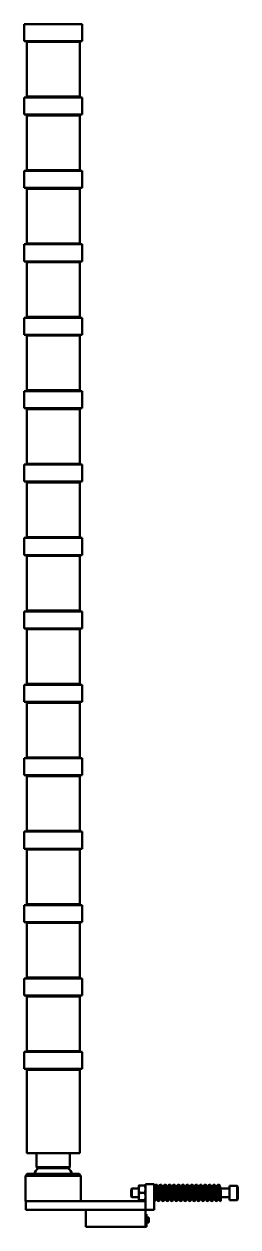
# Model space of a CAD drawing. Header units: millimetres. Extents: x 7841 to 11091, y 7078 to 9888.
# Drawn here: x 7849 to 8099, y 7078 to 8487 of the extents above; entities that cross this region are included whole.
import ezdxf

# ---------------------------------------------------------------- set-up
doc = ezdxf.new("R2010")
doc.units = ezdxf.units.MM
doc.layers.add('外形線', color=7, linetype='Continuous', lineweight=50)

msp = doc.modelspace()

# ---------------------------------------------------------------- linework, layer by layer
at = {"layer": '外形線'}
for p, q in [((7917.2, 8487), (7849.2, 8487)), ((7849.2, 8467), (7849.2, 8487)), ((7917.2, 8467), (7917.2, 8487)), ((7917.2, 8467), (7849.2, 8467)), ((7852.2, 8402), (7852.2, 8466)), ((7914.2, 8402), (7914.2, 8466)), ((7917.2, 8401), (7849.2, 8401)), ((7849.2, 8381), (7849.2, 8401)), ((7917.2, 8381), (7917.2, 8401)), ((7917.2, 8381), (7849.2, 8381)), ((7852.2, 8316), (7852.2, 8380)), ((7914.2, 8316), (7914.2, 8380)), ((7917.2, 8315), (7849.2, 8315)), ((7849.2, 8295), (7849.2, 8315)), ((7917.2, 8295), (7917.2, 8315)), ((7917.2, 8295), (7849.2, 8295)), ((7852.2, 8230), (7852.2, 8294)), ((7914.2, 8230), (7914.2, 8294)), ((7917.2, 8229), (7849.2, 8229)), ((7849.2, 8209), (7849.2, 8229)), ((7917.2, 8209), (7917.2, 8229)), ((7917.2, 8209), (7849.2, 8209)), ((7852.2, 8144), (7852.2, 8208)), ((7914.2, 8144), (7914.2, 8208)), ((7917.2, 8143), (7849.2, 8143)), ((7849.2, 8123), (7849.2, 8143)), ((7917.2, 8123), (7917.2, 8143)), ((7917.2, 8123), (7849.2, 8123)), ((7852.2, 8058), (7852.2, 8122)), ((7914.2, 8058), (7914.2, 8122)), ((7917.2, 8057), (7849.2, 8057)), ((7849.2, 8037), (7849.2, 8057)), ((7917.2, 8037), (7917.2, 8057)), ((7917.2, 8037), (7849.2, 8037)), ((7852.2, 7972), (7852.2, 8036)), ((7914.2, 7972), (7914.2, 8036)), ((7917.2, 7971), (7849.2, 7971)), ((7849.2, 7951), (7849.2, 7971)), ((7917.2, 7951), (7917.2, 7971)), ((7917.2, 7951), (7849.2, 7951)), ((7852.2, 7886), (7852.2, 7950)), ((7914.2, 7886), (7914.2, 7950)), ((7917.2, 7885), (7849.2, 7885)), ((7849.2, 7865), (7849.2, 7885)), ((7917.2, 7865), (7917.2, 7885)), ((7917.2, 7865), (7849.2, 7865)), ((7852.2, 7800), (7852.2, 7864)), ((7914.2, 7800), (7914.2, 7864)), ((7917.2, 7799), (7849.2, 7799)), ((7849.2, 7779), (7849.2, 7799)), ((7917.2, 7779), (7917.2, 7799)), ((7917.2, 7779), (7849.2, 7779)), ((7852.2, 7714), (7852.2, 7778)), ((7914.2, 7714), (7914.2, 7778)), ((7917.2, 7713), (7849.2, 7713)), ((7849.2, 7693), (7849.2, 7713)), ((7917.2, 7693), (7917.2, 7713)), ((7917.2, 7693), (7849.2, 7693)), ((7852.2, 7628), (7852.2, 7692)), ((7914.2, 7628), (7914.2, 7692)), ((7917.2, 7627), (7849.2, 7627)), ((7849.2, 7607), (7849.2, 7627)), ((7917.2, 7607), (7917.2, 7627)), ((7917.2, 7607), (7849.2, 7607)), ((7852.2, 7542), (7852.2, 7606)), ((7914.2, 7542), (7914.2, 7606)), ((7917.2, 7541), (7849.2, 7541)), ((7849.2, 7521), (7849.2, 7541)), ((7917.2, 7521), (7917.2, 7541)), ((7917.2, 7521), (7849.2, 7521)), ((7852.2, 7456), (7852.2, 7520)), ((7914.2, 7456), (7914.2, 7520)), ((7917.2, 7455), (7849.2, 7455)), ((7849.2, 7435), (7849.2, 7455)), ((7917.2, 7435), (7917.2, 7455)), ((7917.2, 7435), (7849.2, 7435)), ((7852.2, 7370), (7852.2, 7434)), ((7914.2, 7370), (7914.2, 7434)), ((7917.2, 7369), (7849.2, 7369)), ((7849.2, 7349), (7849.2, 7369)), ((7917.2, 7349), (7917.2, 7369)), ((7917.2, 7349), (7849.2, 7349)), ((7852.2, 7284), (7852.2, 7348)), ((7914.2, 7284), (7914.2, 7348)), ((7917.2, 7283), (7849.2, 7283)), ((7849.2, 7263), (7849.2, 7283)), ((7917.2, 7263), (7917.2, 7283)), ((7917.2, 7263), (7849.2, 7263)), ((7852.2, 7164.5), (7852.2, 7262)), ((7914.2, 7164.5), (7914.2, 7262)), ((7914.2, 7164.5), (7852.2, 7164.5)), ((7863.7, 7164.5), (7863.7, 7148)), ((7902.7, 7164.5), (7902.7, 7148)), ((7863.7, 7148), (7902.7, 7148)), ((7864.7, 7147), (7863.7, 7148)), ((7901.7, 7147), (7864.7, 7147)), ((7901.7, 7147), (7902.7, 7148)), ((7852.7, 7140), (7850.7, 7138)), ((7915.7, 7138), (7850.7, 7138)), ((7850.7, 7108), (7850.7, 7138)), ((7852.7, 7140), (7913.7, 7140)), ((7913.7, 7140), (7915.7, 7138)), ((7915.7, 7108), (7915.7, 7138)), ((7974.2, 7121.8), (7975.2, 7122.8)), ((7974.2, 7113.8), (7974.2, 7121.8)), ((7975.2, 7122.8), (7975.2, 7112.8)), ((7983.2, 7122.8), (7975.2, 7122.8)), ((7983.2, 7126.3), (7983.4, 7126.6)), ((7983.2, 7126.3), (7983.2, 7109.3)), ((7990.2, 7126.6), (7984.1, 7126.6)), ((7990.3, 7118), (7984.1, 7118)), ((7991.2, 7126.3), (7991, 7126.6)), ((7991.2, 7128), (7991.2, 7108)), ((8001.2, 7128), (7991.2, 7128)), ((8001.2, 7098), (8001.2, 7128)), ((8003, 7122.8), (8001.2, 7122.8)), ((8008.2, 7122.8), (8006, 7122.8)), ((8013.4, 7122.8), (8011.2, 7122.8)), ((8018.6, 7122.8), (8016.4, 7122.8)), ((8023.8, 7122.8), (8021.6, 7122.8)), ((8029, 7122.8), (8026.8, 7122.8)), ((8034.2, 7122.8), (8032, 7122.8)), ((8039.4, 7122.8), (8037.2, 7122.8)), ((8044.6, 7122.8), (8042.4, 7122.8)), ((8049.8, 7122.8), (8047.6, 7122.8)), ((8055, 7122.8), (8052.8, 7122.8)), ((8060.2, 7122.8), (8058, 7122.8)), ((8065.4, 7122.8), (8063.2, 7122.8)), ((8070.6, 7122.8), (8068.4, 7122.8)), ((8075.8, 7122.8), (8073.6, 7122.8)), ((8089.2, 7122.8), (8078.8, 7122.8)), ((8089.2, 7126.1), (8089.2, 7109.5)), ((8089.2, 7126.1), (8098.2, 7126.1)), ((8098.2, 7109.5), (8098.2, 7126.1)), ((8099.2, 7125.1), (8098.2, 7126.1)), ((8099.2, 7125.1), (8099.2, 7110.5)), ((7851.2, 7108), (7850.7, 7108)), ((7851.2, 7098), (7851.2, 7108)), ((7875.2, 7108), (7851.2, 7108)), ((7883.1, 7108), (7875.2, 7108)), ((7891.2, 7108), (7883.1, 7108)), ((7991.2, 7108), (7891.2, 7108)), ((7974.2, 7113.8), (7975.2, 7112.8)), ((7983.2, 7112.8), (7975.2, 7112.8)), ((7990.4, 7109.3), (7984, 7109.3)), ((7991.2, 7098), (7991.2, 7108)), ((8004.1, 7112.8), (8001.2, 7112.8)), ((8009.3, 7112.8), (8007.1, 7112.8)), ((8014.5, 7112.8), (8012.3, 7112.8)), ((8019.7, 7112.8), (8017.5, 7112.8)), ((8024.9, 7112.8), (8022.7, 7112.8)), ((8030.1, 7112.8), (8027.9, 7112.8)), ((8035.3, 7112.8), (8033.1, 7112.8)), ((8040.5, 7112.8), (8038.3, 7112.8)), ((8045.7, 7112.8), (8043.5, 7112.8)), ((8050.9, 7112.8), (8048.7, 7112.8)), ((8056.1, 7112.8), (8053.9, 7112.8)), ((8061.3, 7112.8), (8059.1, 7112.8)), ((8066.5, 7112.8), (8064.3, 7112.8)), ((8071.7, 7112.8), (8069.5, 7112.8)), ((8076.9, 7112.8), (8074.7, 7112.8)), ((8089.2, 7112.8), (8079.2, 7112.8)), ((8089.2, 7109.5), (8098.2, 7109.5)), ((8099.2, 7110.5), (8098.2, 7109.5)), ((7851.2, 7098), (7991.2, 7098)), ((7921.2, 7098), (7921.2, 7078)), ((7991.2, 7078), (7991.2, 7098)), ((8001.2, 7098), (7991.2, 7098)), ((7991.2, 7093), (7992.2, 7093)), ((7992.2, 7078), (7992.2, 7093)), ((7992.2, 7089), (7995.2, 7089)), ((7995.2, 7089), (7995.2, 7083)), ((7991.2, 7078), (7921.2, 7078)), ((7991.2, 7078), (7992.2, 7078)), ((7992.2, 7083), (7995.2, 7083))]:
    msp.add_line(p, q, dxfattribs=at)
for p, q in [((7914.2, 8466), (7852.2, 8466)), ((7852.2, 8402), (7914.2, 8402)), ((7914.2, 8380), (7852.2, 8380)), ((7852.2, 8316), (7914.2, 8316)), ((7914.2, 8294), (7852.2, 8294)), ((7852.2, 8230), (7914.2, 8230)), ((7914.2, 8208), (7852.2, 8208)), ((7852.2, 8144), (7914.2, 8144)), ((7914.2, 8122), (7852.2, 8122)), ((7852.2, 8058), (7914.2, 8058)), ((7914.2, 8036), (7852.2, 8036)), ((7852.2, 7972), (7914.2, 7972)), ((7914.2, 7950), (7852.2, 7950)), ((7852.2, 7886), (7914.2, 7886)), ((7914.2, 7864), (7852.2, 7864)), ((7852.2, 7800), (7914.2, 7800)), ((7914.2, 7778), (7852.2, 7778)), ((7852.2, 7714), (7914.2, 7714)), ((7914.2, 7692), (7852.2, 7692)), ((7852.2, 7628), (7914.2, 7628)), ((7914.2, 7606), (7852.2, 7606)), ((7852.2, 7542), (7914.2, 7542)), ((7914.2, 7520), (7852.2, 7520)), ((7852.2, 7456), (7914.2, 7456)), ((7914.2, 7434), (7852.2, 7434)), ((7852.2, 7370), (7914.2, 7370)), ((7914.2, 7348), (7852.2, 7348)), ((7852.2, 7284), (7914.2, 7284)), ((7914.2, 7262), (7852.2, 7262))]:
    msp.add_line(p, q, dxfattribs=at).dxf.unprotected_set("ltscale", 0)
for points in [[(7984.1, 7118), (7983.9, 7117.5), (7983.8, 7117.1), (7983.7, 7116.8), (7983.6, 7116.4), (7983.5, 7116), (7983.4, 7115.7), (7983.4, 7115.3), (7983.3, 7115), (7983.3, 7114.6), (7983.3, 7114.3), (7983.2, 7113.9), (7983.2, 7113.6), (7983.2, 7113.3), (7983.3, 7112.9), (7983.3, 7112.6), (7983.3, 7112.3), (7983.3, 7111.9), (7983.4, 7111.6), (7983.5, 7111.2), (7983.5, 7110.9), (7983.6, 7110.5), (7983.7, 7110.1), (7983.8, 7109.7), (7984, 7109.3)], [(7984.1, 7126.6), (7984, 7126.2), (7983.9, 7125.8), (7983.8, 7125.4), (7983.7, 7125), (7983.6, 7124.7), (7983.5, 7124.3), (7983.5, 7124), (7983.4, 7123.6), (7983.4, 7123.3), (7983.4, 7122.9), (7983.3, 7122.6), (7983.3, 7122.3), (7983.3, 7121.9), (7983.3, 7121.6), (7983.4, 7121.3), (7983.4, 7120.9), (7983.4, 7120.6), (7983.5, 7120.2), (7983.6, 7119.9), (7983.6, 7119.5), (7983.7, 7119.1), (7983.8, 7118.8), (7983.9, 7118.4), (7984.1, 7118)], [(7983.4, 7126.6), (7983.4, 7126.6), (7983.4, 7126.6), (7983.4, 7126.6), (7983.4, 7126.6), (7983.4, 7126.6), (7983.4, 7126.6), (7983.4, 7126.6), (7983.5, 7126.6), (7983.5, 7126.6), (7983.5, 7126.6), (7983.5, 7126.6), (7983.6, 7126.6), (7983.6, 7126.6), (7983.6, 7126.6), (7983.7, 7126.6), (7983.7, 7126.6), (7983.7, 7126.6), (7983.8, 7126.6), (7983.8, 7126.6), (7983.9, 7126.6), (7983.9, 7126.6), (7984, 7126.6), (7984.1, 7126.6), (7984.1, 7126.6)], [(7990.3, 7118), (7990.4, 7118.4), (7990.6, 7118.8), (7990.7, 7119.1), (7990.7, 7119.5), (7990.8, 7119.9), (7990.9, 7120.2), (7990.9, 7120.6), (7991, 7120.9), (7991, 7121.3), (7991, 7121.6), (7991, 7121.9), (7991, 7122.3), (7991, 7122.6), (7991, 7122.9), (7991, 7123.3), (7991, 7123.6), (7990.9, 7124), (7990.9, 7124.3), (7990.8, 7124.7), (7990.7, 7125), (7990.6, 7125.4), (7990.5, 7125.8), (7990.4, 7126.2), (7990.2, 7126.6)], [(7990.2, 7126.6), (7990.3, 7126.6), (7990.4, 7126.6), (7990.4, 7126.6), (7990.5, 7126.6), (7990.5, 7126.6), (7990.6, 7126.6), (7990.6, 7126.6), (7990.7, 7126.6), (7990.7, 7126.6), (7990.8, 7126.6), (7990.8, 7126.6), (7990.8, 7126.6), (7990.9, 7126.6), (7990.9, 7126.6), (7990.9, 7126.6), (7990.9, 7126.6), (7990.9, 7126.6), (7991, 7126.6), (7991, 7126.6), (7991, 7126.6), (7991, 7126.6), (7991, 7126.6), (7991, 7126.6), (7991, 7126.6)], [(7990.4, 7109.3), (7990.5, 7109.7), (7990.6, 7110.1), (7990.7, 7110.5), (7990.8, 7110.9), (7990.9, 7111.2), (7991, 7111.6), (7991, 7111.9), (7991.1, 7112.3), (7991.1, 7112.6), (7991.1, 7112.9), (7991.1, 7113.3), (7991.1, 7113.6), (7991.1, 7113.9), (7991.1, 7114.3), (7991.1, 7114.6), (7991, 7115), (7991, 7115.3), (7990.9, 7115.7), (7990.9, 7116), (7990.8, 7116.4), (7990.7, 7116.8), (7990.6, 7117.1), (7990.5, 7117.5), (7990.3, 7118)], [(8001.5, 7122.8), (8001.7, 7123.8), (8001.8, 7124.7), (8002, 7125.4), (8002.1, 7126.1), (8002.5, 7126.7), (8003.4, 7127.3), (8004.6, 7127.1), (8005.2, 7126.4), (8005.5, 7125.8), (8005.6, 7125.1), (8005.8, 7124.3), (8005.9, 7123.4), (8006.1, 7122.3), (8006.2, 7121.1), (8006.3, 7119.8), (8006.5, 7118.5), (8006.6, 7117.1), (8006.8, 7115.8), (8006.9, 7114.5), (8007.1, 7113.3), (8007.2, 7112.3), (8007.3, 7111.5), (8007.5, 7110.9), (8007.5, 7110.6)], [(8008.6, 7112.8), (8008.5, 7111.8), (8008.3, 7110.9), (8008.2, 7110.2), (8008, 7109.5), (8007.6, 7108.9), (8006.7, 7108.3), (8005.5, 7108.5), (8004.9, 7109.2), (8004.7, 7109.8), (8004.5, 7110.5), (8004.3, 7111.3), (8004.2, 7112.2), (8004, 7113.3), (8003.9, 7114.5), (8003.8, 7115.8), (8003.6, 7117.1), (8003.5, 7118.5), (8003.3, 7119.8), (8003.2, 7121.1), (8003.1, 7122.3), (8002.9, 7123.3), (8002.8, 7124.1), (8002.7, 7124.7), (8002.6, 7125)], [(8006.7, 7122.8), (8006.9, 7123.8), (8007, 7124.7), (8007.2, 7125.4), (8007.3, 7126.1), (8007.7, 7126.7), (8008.6, 7127.3), (8009.8, 7127.1), (8010.4, 7126.4), (8010.7, 7125.8), (8010.8, 7125.1), (8011, 7124.3), (8011.1, 7123.4), (8011.3, 7122.3), (8011.4, 7121.1), (8011.5, 7119.8), (8011.7, 7118.4), (8011.8, 7117.1), (8012, 7115.8), (8012.1, 7114.5), (8012.3, 7113.3), (8012.4, 7112.3), (8012.5, 7111.5), (8012.7, 7110.9), (8012.7, 7110.6)], [(8013.8, 7112.8), (8013.7, 7111.8), (8013.5, 7110.9), (8013.4, 7110.2), (8013.2, 7109.5), (8012.8, 7108.9), (8011.9, 7108.3), (8010.7, 7108.5), (8010.1, 7109.2), (8009.9, 7109.8), (8009.7, 7110.5), (8009.5, 7111.3), (8009.4, 7112.2), (8009.2, 7113.3), (8009.1, 7114.5), (8009, 7115.8), (8008.8, 7117.1), (8008.7, 7118.5), (8008.5, 7119.8), (8008.4, 7121.1), (8008.3, 7122.3), (8008.1, 7123.3), (8008, 7124.1), (8007.9, 7124.7), (8007.8, 7125)], [(8011.9, 7122.8), (8012.1, 7123.8), (8012.2, 7124.7), (8012.4, 7125.4), (8012.5, 7126.1), (8012.9, 7126.7), (8013.8, 7127.3), (8015, 7127.1), (8015.6, 7126.4), (8015.9, 7125.8), (8016, 7125.1), (8016.2, 7124.3), (8016.3, 7123.4), (8016.5, 7122.3), (8016.6, 7121.1), (8016.7, 7119.8), (8016.9, 7118.5), (8017, 7117.1), (8017.2, 7115.8), (8017.3, 7114.5), (8017.5, 7113.3), (8017.6, 7112.3), (8017.7, 7111.5), (8017.9, 7110.9), (8017.9, 7110.6)], [(8019, 7112.8), (8018.9, 7111.8), (8018.7, 7110.9), (8018.6, 7110.2), (8018.4, 7109.5), (8018, 7108.9), (8017.1, 7108.3), (8015.9, 7108.5), (8015.3, 7109.2), (8015.1, 7109.8), (8014.9, 7110.5), (8014.7, 7111.3), (8014.6, 7112.2), (8014.4, 7113.3), (8014.3, 7114.5), (8014.2, 7115.8), (8014, 7117.1), (8013.9, 7118.5), (8013.7, 7119.8), (8013.6, 7121.1), (8013.5, 7122.3), (8013.3, 7123.3), (8013.2, 7124.1), (8013.1, 7124.7), (8013, 7125)], [(8017.1, 7122.8), (8017.3, 7123.8), (8017.4, 7124.7), (8017.6, 7125.4), (8017.7, 7126.1), (8018.1, 7126.7), (8019, 7127.3), (8020.2, 7127.1), (8020.8, 7126.4), (8021.1, 7125.8), (8021.2, 7125.1), (8021.4, 7124.3), (8021.5, 7123.4), (8021.7, 7122.3), (8021.8, 7121.1), (8021.9, 7119.8), (8022.1, 7118.4), (8022.2, 7117.1), (8022.4, 7115.8), (8022.5, 7114.5), (8022.7, 7113.3), (8022.8, 7112.3), (8022.9, 7111.5), (8023.1, 7110.9), (8023.1, 7110.6)], [(8024.2, 7112.8), (8024.1, 7111.8), (8023.9, 7110.9), (8023.8, 7110.2), (8023.6, 7109.5), (8023.2, 7108.9), (8022.3, 7108.3), (8021.1, 7108.5), (8020.5, 7109.2), (8020.3, 7109.8), (8020.1, 7110.5), (8019.9, 7111.3), (8019.8, 7112.2), (8019.6, 7113.3), (8019.5, 7114.5), (8019.4, 7115.8), (8019.2, 7117.1), (8019.1, 7118.5), (8018.9, 7119.8), (8018.8, 7121.1), (8018.7, 7122.3), (8018.5, 7123.3), (8018.4, 7124.1), (8018.3, 7124.7), (8018.2, 7125)], [(8022.3, 7122.8), (8022.5, 7123.8), (8022.6, 7124.7), (8022.8, 7125.4), (8022.9, 7126.1), (8023.3, 7126.7), (8024.2, 7127.3), (8025.4, 7127.1), (8026, 7126.4), (8026.3, 7125.8), (8026.4, 7125.1), (8026.6, 7124.3), (8026.7, 7123.4), (8026.9, 7122.3), (8027, 7121.1), (8027.1, 7119.8), (8027.3, 7118.5), (8027.4, 7117.1), (8027.6, 7115.8), (8027.7, 7114.5), (8027.9, 7113.3), (8028, 7112.3), (8028.1, 7111.5), (8028.3, 7110.9), (8028.3, 7110.6)], [(8029.4, 7112.8), (8029.3, 7111.8), (8029.1, 7110.9), (8029, 7110.2), (8028.8, 7109.5), (8028.4, 7108.9), (8027.5, 7108.3), (8026.3, 7108.5), (8025.7, 7109.2), (8025.5, 7109.8), (8025.3, 7110.5), (8025.1, 7111.3), (8025, 7112.2), (8024.8, 7113.3), (8024.7, 7114.5), (8024.6, 7115.8), (8024.4, 7117.1), (8024.3, 7118.5), (8024.1, 7119.8), (8024, 7121.1), (8023.9, 7122.3), (8023.7, 7123.3), (8023.6, 7124.1), (8023.5, 7124.7), (8023.4, 7125)], [(8027.5, 7122.8), (8027.7, 7123.8), (8027.8, 7124.7), (8028, 7125.4), (8028.1, 7126.1), (8028.5, 7126.7), (8029.4, 7127.3), (8030.6, 7127.1), (8031.2, 7126.4), (8031.5, 7125.8), (8031.6, 7125.1), (8031.8, 7124.3), (8031.9, 7123.4), (8032.1, 7122.3), (8032.2, 7121.1), (8032.3, 7119.8), (8032.5, 7118.4), (8032.6, 7117.1), (8032.8, 7115.8), (8032.9, 7114.5), (8033.1, 7113.3), (8033.2, 7112.3), (8033.3, 7111.5), (8033.5, 7110.9), (8033.5, 7110.6)], [(8034.6, 7112.8), (8034.5, 7111.8), (8034.3, 7110.9), (8034.2, 7110.2), (8034, 7109.5), (8033.6, 7108.9), (8032.7, 7108.3), (8031.5, 7108.5), (8030.9, 7109.2), (8030.7, 7109.8), (8030.5, 7110.5), (8030.3, 7111.3), (8030.2, 7112.2), (8030, 7113.3), (8029.9, 7114.5), (8029.8, 7115.8), (8029.6, 7117.1), (8029.5, 7118.5), (8029.3, 7119.8), (8029.2, 7121.1), (8029.1, 7122.3), (8028.9, 7123.3), (8028.8, 7124.1), (8028.7, 7124.7), (8028.6, 7125)], [(8032.7, 7122.8), (8032.9, 7123.8), (8033, 7124.7), (8033.2, 7125.4), (8033.3, 7126.1), (8033.7, 7126.7), (8034.6, 7127.3), (8035.8, 7127.1), (8036.4, 7126.4), (8036.7, 7125.8), (8036.8, 7125.1), (8037, 7124.3), (8037.1, 7123.4), (8037.3, 7122.3), (8037.4, 7121.1), (8037.5, 7119.8), (8037.7, 7118.5), (8037.8, 7117.1), (8038, 7115.8), (8038.1, 7114.5), (8038.3, 7113.3), (8038.4, 7112.3), (8038.5, 7111.5), (8038.7, 7110.9), (8038.7, 7110.6)], [(8039.8, 7112.8), (8039.7, 7111.8), (8039.5, 7110.9), (8039.4, 7110.2), (8039.2, 7109.5), (8038.8, 7108.9), (8037.9, 7108.3), (8036.7, 7108.5), (8036.1, 7109.2), (8035.9, 7109.8), (8035.7, 7110.5), (8035.5, 7111.3), (8035.4, 7112.2), (8035.2, 7113.3), (8035.1, 7114.5), (8035, 7115.8), (8034.8, 7117.1), (8034.7, 7118.5), (8034.5, 7119.8), (8034.4, 7121.1), (8034.3, 7122.3), (8034.1, 7123.3), (8034, 7124.1), (8033.9, 7124.7), (8033.8, 7125)], [(8037.9, 7122.8), (8038.1, 7123.8), (8038.2, 7124.7), (8038.4, 7125.4), (8038.5, 7126.1), (8038.9, 7126.7), (8039.8, 7127.3), (8041, 7127.1), (8041.6, 7126.4), (8041.9, 7125.8), (8042, 7125.1), (8042.2, 7124.3), (8042.3, 7123.4), (8042.5, 7122.3), (8042.6, 7121.1), (8042.7, 7119.8), (8042.9, 7118.4), (8043, 7117.1), (8043.2, 7115.8), (8043.3, 7114.5), (8043.5, 7113.3), (8043.6, 7112.3), (8043.7, 7111.5), (8043.9, 7110.9), (8043.9, 7110.6)], [(8045, 7112.8), (8044.9, 7111.8), (8044.7, 7110.9), (8044.6, 7110.2), (8044.4, 7109.5), (8044, 7108.9), (8043.1, 7108.3), (8041.9, 7108.5), (8041.3, 7109.2), (8041.1, 7109.8), (8040.9, 7110.5), (8040.7, 7111.3), (8040.6, 7112.2), (8040.4, 7113.3), (8040.3, 7114.5), (8040.2, 7115.8), (8040, 7117.1), (8039.9, 7118.5), (8039.7, 7119.8), (8039.6, 7121.1), (8039.5, 7122.3), (8039.3, 7123.3), (8039.2, 7124.1), (8039.1, 7124.7), (8039, 7125)], [(8043.1, 7122.8), (8043.3, 7123.8), (8043.4, 7124.7), (8043.6, 7125.4), (8043.7, 7126.1), (8044.1, 7126.7), (8045, 7127.3), (8046.2, 7127.1), (8046.8, 7126.4), (8047.1, 7125.8), (8047.2, 7125.1), (8047.4, 7124.3), (8047.5, 7123.4), (8047.7, 7122.3), (8047.8, 7121.1), (8047.9, 7119.8), (8048.1, 7118.5), (8048.2, 7117.1), (8048.4, 7115.8), (8048.5, 7114.5), (8048.7, 7113.3), (8048.8, 7112.3), (8048.9, 7111.5), (8049.1, 7110.9), (8049.1, 7110.6)], [(8050.2, 7112.8), (8050.1, 7111.8), (8049.9, 7110.9), (8049.8, 7110.2), (8049.6, 7109.5), (8049.2, 7108.9), (8048.3, 7108.3), (8047.1, 7108.5), (8046.5, 7109.2), (8046.3, 7109.8), (8046.1, 7110.5), (8045.9, 7111.3), (8045.8, 7112.2), (8045.6, 7113.3), (8045.5, 7114.5), (8045.4, 7115.8), (8045.2, 7117.1), (8045.1, 7118.5), (8044.9, 7119.8), (8044.8, 7121.1), (8044.7, 7122.3), (8044.5, 7123.3), (8044.4, 7124.1), (8044.3, 7124.7), (8044.2, 7125)], [(8048.3, 7122.8), (8048.5, 7123.8), (8048.6, 7124.7), (8048.8, 7125.4), (8048.9, 7126.1), (8049.3, 7126.7), (8050.2, 7127.3), (8051.4, 7127.1), (8052, 7126.4), (8052.3, 7125.8), (8052.4, 7125.1), (8052.6, 7124.3), (8052.7, 7123.4), (8052.9, 7122.3), (8053, 7121.1), (8053.1, 7119.8), (8053.3, 7118.4), (8053.4, 7117.1), (8053.6, 7115.8), (8053.7, 7114.5), (8053.9, 7113.3), (8054, 7112.3), (8054.1, 7111.5), (8054.3, 7110.9), (8054.3, 7110.6)], [(8055.4, 7112.8), (8055.3, 7111.8), (8055.1, 7110.9), (8055, 7110.2), (8054.8, 7109.5), (8054.4, 7108.9), (8053.5, 7108.3), (8052.3, 7108.5), (8051.7, 7109.2), (8051.5, 7109.8), (8051.3, 7110.5), (8051.1, 7111.3), (8051, 7112.2), (8050.8, 7113.3), (8050.7, 7114.5), (8050.6, 7115.8), (8050.4, 7117.1), (8050.3, 7118.5), (8050.1, 7119.8), (8050, 7121.1), (8049.9, 7122.3), (8049.7, 7123.3), (8049.6, 7124.1), (8049.5, 7124.7), (8049.4, 7125)], [(8053.5, 7122.8), (8053.7, 7123.8), (8053.8, 7124.7), (8054, 7125.4), (8054.1, 7126.1), (8054.5, 7126.7), (8055.4, 7127.3), (8056.6, 7127.1), (8057.2, 7126.4), (8057.5, 7125.8), (8057.6, 7125.1), (8057.8, 7124.3), (8057.9, 7123.4), (8058.1, 7122.3), (8058.2, 7121.1), (8058.3, 7119.8), (8058.5, 7118.5), (8058.6, 7117.1), (8058.8, 7115.8), (8058.9, 7114.5), (8059.1, 7113.3), (8059.2, 7112.3), (8059.3, 7111.5), (8059.5, 7110.9), (8059.5, 7110.6)], [(8060.6, 7112.8), (8060.5, 7111.8), (8060.3, 7110.9), (8060.2, 7110.2), (8060, 7109.5), (8059.6, 7108.9), (8058.7, 7108.3), (8057.5, 7108.5), (8056.9, 7109.2), (8056.7, 7109.8), (8056.5, 7110.5), (8056.3, 7111.3), (8056.2, 7112.2), (8056, 7113.3), (8055.9, 7114.5), (8055.8, 7115.8), (8055.6, 7117.1), (8055.5, 7118.5), (8055.3, 7119.8), (8055.2, 7121.1), (8055.1, 7122.3), (8054.9, 7123.3), (8054.8, 7124.1), (8054.7, 7124.7), (8054.6, 7125)], [(8058.7, 7122.8), (8058.9, 7123.8), (8059, 7124.7), (8059.2, 7125.4), (8059.3, 7126.1), (8059.7, 7126.7), (8060.6, 7127.3), (8061.8, 7127.1), (8062.4, 7126.4), (8062.7, 7125.8), (8062.8, 7125.1), (8063, 7124.3), (8063.1, 7123.4), (8063.3, 7122.3), (8063.4, 7121.1), (8063.5, 7119.8), (8063.7, 7118.4), (8063.8, 7117.1), (8064, 7115.8), (8064.1, 7114.5), (8064.3, 7113.3), (8064.4, 7112.3), (8064.5, 7111.5), (8064.7, 7110.9), (8064.7, 7110.6)], [(8065.8, 7112.8), (8065.7, 7111.8), (8065.5, 7110.9), (8065.4, 7110.2), (8065.2, 7109.5), (8064.8, 7108.9), (8063.9, 7108.3), (8062.7, 7108.5), (8062.1, 7109.2), (8061.9, 7109.8), (8061.7, 7110.5), (8061.5, 7111.3), (8061.4, 7112.2), (8061.2, 7113.3), (8061.1, 7114.5), (8061, 7115.8), (8060.8, 7117.1), (8060.7, 7118.5), (8060.5, 7119.8), (8060.4, 7121.1), (8060.3, 7122.3), (8060.1, 7123.3), (8060, 7124.1), (8059.9, 7124.7), (8059.8, 7125)], [(8063.9, 7122.8), (8064.1, 7123.8), (8064.2, 7124.7), (8064.4, 7125.4), (8064.5, 7126.1), (8064.9, 7126.7), (8065.8, 7127.3), (8067, 7127.1), (8067.6, 7126.4), (8067.9, 7125.8), (8068, 7125.1), (8068.2, 7124.3), (8068.3, 7123.4), (8068.5, 7122.3), (8068.6, 7121.1), (8068.7, 7119.8), (8068.9, 7118.5), (8069, 7117.1), (8069.2, 7115.8), (8069.3, 7114.5), (8069.5, 7113.3), (8069.6, 7112.3), (8069.7, 7111.5), (8069.9, 7110.9), (8069.9, 7110.6)], [(8071, 7112.8), (8070.9, 7111.8), (8070.7, 7110.9), (8070.6, 7110.2), (8070.4, 7109.5), (8070, 7108.9), (8069.1, 7108.3), (8067.9, 7108.5), (8067.3, 7109.2), (8067.1, 7109.8), (8066.9, 7110.5), (8066.7, 7111.3), (8066.6, 7112.2), (8066.4, 7113.3), (8066.3, 7114.5), (8066.2, 7115.8), (8066, 7117.1), (8065.9, 7118.5), (8065.7, 7119.8), (8065.6, 7121.1), (8065.5, 7122.3), (8065.3, 7123.3), (8065.2, 7124.1), (8065.1, 7124.7), (8065, 7125)], [(8069.1, 7122.8), (8069.3, 7123.8), (8069.4, 7124.7), (8069.6, 7125.4), (8069.7, 7126.1), (8070.1, 7126.7), (8071, 7127.3), (8072.2, 7127.1), (8072.8, 7126.4), (8073.1, 7125.8), (8073.2, 7125.1), (8073.4, 7124.3), (8073.5, 7123.4), (8073.7, 7122.3), (8073.8, 7121.1), (8073.9, 7119.8), (8074.1, 7118.4), (8074.2, 7117.1), (8074.4, 7115.8), (8074.5, 7114.5), (8074.7, 7113.3), (8074.8, 7112.3), (8074.9, 7111.5), (8075.1, 7110.9), (8075.1, 7110.6)], [(8076.2, 7112.8), (8076.1, 7111.8), (8075.9, 7110.9), (8075.8, 7110.2), (8075.6, 7109.5), (8075.2, 7108.9), (8074.3, 7108.3), (8073.1, 7108.5), (8072.5, 7109.2), (8072.3, 7109.8), (8072.1, 7110.5), (8071.9, 7111.3), (8071.8, 7112.2), (8071.6, 7113.3), (8071.5, 7114.5), (8071.4, 7115.8), (8071.2, 7117.1), (8071.1, 7118.5), (8070.9, 7119.8), (8070.8, 7121.1), (8070.7, 7122.3), (8070.5, 7123.3), (8070.4, 7124.1), (8070.3, 7124.7), (8070.2, 7125)], [(8074.3, 7122.8), (8074.4, 7123.5), (8074.5, 7124.1), (8074.6, 7124.6), (8074.7, 7125.1), (8074.8, 7125.6), (8074.9, 7126), (8075.1, 7126.3), (8075.4, 7126.8), (8075.9, 7127.2), (8076.7, 7127.3), (8077.4, 7127.1), (8077.9, 7126.6), (8078.1, 7126.2), (8078.2, 7125.8), (8078.4, 7125.4), (8078.5, 7125), (8078.6, 7124.5), (8078.6, 7123.9), (8078.7, 7123.3), (8078.8, 7122.6), (8078.9, 7121.9), (8079, 7121.1), (8079.1, 7120.3), (8079.2, 7119.4)], [(8079.2, 7108.3), (8078.4, 7108.5), (8077.8, 7109), (8077.6, 7109.5), (8077.4, 7109.9), (8077.3, 7110.4), (8077.2, 7111), (8077.1, 7111.7), (8077, 7112.4), (8076.9, 7113.2), (8076.8, 7114.1), (8076.7, 7115), (8076.5, 7116), (8076.4, 7117), (8076.3, 7118), (8076.2, 7119), (8076.1, 7120), (8076, 7120.9), (8075.9, 7121.8), (8075.8, 7122.6), (8075.7, 7123.3), (8075.6, 7124), (8075.5, 7124.5), (8075.4, 7124.8), (8075.4, 7125)], [(8079.2, 7108.3), (8079.2, 7108.3), (8079.2, 7108.4), (8079.2, 7108.6), (8079.2, 7108.8), (8079.2, 7109.1), (8079.2, 7109.5), (8079.2, 7109.9), (8079.2, 7110.4), (8079.2, 7110.9), (8079.2, 7111.5), (8079.2, 7112.1), (8079.2, 7112.8), (8079.2, 7113.5), (8079.2, 7114.2), (8079.2, 7115), (8079.2, 7115.8), (8079.2, 7116.5), (8079.2, 7117.1), (8079.2, 7117.8), (8079.2, 7118.3), (8079.2, 7118.7), (8079.2, 7119.1), (8079.2, 7119.3), (8079.2, 7119.4)], [(7984, 7109.3), (7983.9, 7109.3), (7983.8, 7109.3), (7983.8, 7109.3), (7983.7, 7109.3), (7983.7, 7109.3), (7983.6, 7109.3), (7983.6, 7109.3), (7983.5, 7109.3), (7983.5, 7109.3), (7983.4, 7109.3), (7983.4, 7109.3), (7983.4, 7109.3), (7983.3, 7109.3), (7983.3, 7109.3), (7983.3, 7109.3), (7983.3, 7109.3), (7983.3, 7109.3), (7983.2, 7109.3), (7983.2, 7109.3), (7983.2, 7109.3), (7983.2, 7109.3), (7983.2, 7109.3), (7983.2, 7109.3), (7983.2, 7109.3)], [(7991.2, 7109.3), (7991.2, 7109.3), (7991.2, 7109.3), (7991.2, 7109.3), (7991.2, 7109.3), (7991.2, 7109.3), (7991.1, 7109.3), (7991.1, 7109.3), (7991.1, 7109.3), (7991.1, 7109.3), (7991.1, 7109.3), (7991, 7109.3), (7991, 7109.3), (7991, 7109.3), (7990.9, 7109.3), (7990.9, 7109.3), (7990.9, 7109.3), (7990.8, 7109.3), (7990.8, 7109.3), (7990.7, 7109.3), (7990.7, 7109.3), (7990.6, 7109.3), (7990.5, 7109.3), (7990.5, 7109.3), (7990.4, 7109.3)], [(8003.4, 7112.8), (8003.4, 7112.5), (8003.3, 7112.3), (8003.3, 7112), (8003.3, 7111.8), (8003.2, 7111.6), (8003.2, 7111.4), (8003.2, 7111.2), (8003.1, 7111), (8003.1, 7110.8), (8003.1, 7110.6), (8003, 7110.4), (8003, 7110.3), (8002.9, 7110.1), (8002.9, 7109.9), (8002.9, 7109.8), (8002.8, 7109.6), (8002.8, 7109.5), (8002.7, 7109.4), (8002.6, 7109.2), (8002.5, 7109), (8002.4, 7108.9), (8002.2, 7108.7), (8002, 7108.6), (8001.8, 7108.4)]]:
    msp.add_lwpolyline(points, dxfattribs=at)
for points in [[(8006.4, 7108.3), (8006.2, 7108.4), (8006.1, 7108.6), (8006, 7109), (8005.9, 7109.6), (8005.8, 7110.3), (8005.7, 7111.1), (8005.6, 7112), (8005.5, 7113.1), (8005.4, 7114.2), (8005.3, 7115.3), (8005.2, 7116.6), (8005.1, 7117.8), (8004.9, 7119), (8004.8, 7120.3), (8004.7, 7121.4), (8004.6, 7122.5), (8004.5, 7123.6), (8004.4, 7124.5), (8004.3, 7125.3), (8004.2, 7126), (8004.1, 7126.6), (8004, 7127), (8003.9, 7127.2), (8003.8, 7127.3)], [(8011.6, 7108.3), (8011.4, 7108.4), (8011.3, 7108.6), (8011.2, 7109), (8011.1, 7109.6), (8011, 7110.3), (8010.9, 7111.1), (8010.8, 7112), (8010.7, 7113.1), (8010.6, 7114.2), (8010.5, 7115.3), (8010.4, 7116.6), (8010.3, 7117.8), (8010.1, 7119), (8010, 7120.3), (8009.9, 7121.4), (8009.8, 7122.5), (8009.7, 7123.6), (8009.6, 7124.5), (8009.5, 7125.3), (8009.4, 7126), (8009.3, 7126.6), (8009.2, 7127), (8009.1, 7127.2), (8009, 7127.3)], [(8016.8, 7108.3), (8016.6, 7108.4), (8016.5, 7108.6), (8016.4, 7109), (8016.3, 7109.6), (8016.2, 7110.3), (8016.1, 7111.1), (8016, 7112), (8015.9, 7113.1), (8015.8, 7114.2), (8015.7, 7115.3), (8015.6, 7116.6), (8015.5, 7117.8), (8015.3, 7119), (8015.2, 7120.3), (8015.1, 7121.4), (8015, 7122.5), (8014.9, 7123.6), (8014.8, 7124.5), (8014.7, 7125.3), (8014.6, 7126), (8014.5, 7126.6), (8014.4, 7127), (8014.3, 7127.2), (8014.2, 7127.3)], [(8022, 7108.3), (8021.8, 7108.4), (8021.7, 7108.6), (8021.6, 7109), (8021.5, 7109.6), (8021.4, 7110.3), (8021.3, 7111.1), (8021.2, 7112), (8021.1, 7113.1), (8021, 7114.2), (8020.9, 7115.3), (8020.8, 7116.6), (8020.7, 7117.8), (8020.5, 7119), (8020.4, 7120.3), (8020.3, 7121.4), (8020.2, 7122.5), (8020.1, 7123.6), (8020, 7124.5), (8019.9, 7125.3), (8019.8, 7126), (8019.7, 7126.6), (8019.6, 7127), (8019.5, 7127.2), (8019.4, 7127.3)], [(8027.2, 7108.3), (8027, 7108.4), (8026.9, 7108.6), (8026.8, 7109), (8026.7, 7109.6), (8026.6, 7110.3), (8026.5, 7111.1), (8026.4, 7112), (8026.3, 7113.1), (8026.2, 7114.2), (8026.1, 7115.3), (8026, 7116.6), (8025.9, 7117.8), (8025.7, 7119), (8025.6, 7120.3), (8025.5, 7121.4), (8025.4, 7122.5), (8025.3, 7123.6), (8025.2, 7124.5), (8025.1, 7125.3), (8025, 7126), (8024.9, 7126.6), (8024.8, 7127), (8024.7, 7127.2), (8024.6, 7127.3)], [(8032.4, 7108.3), (8032.2, 7108.4), (8032.1, 7108.6), (8032, 7109), (8031.9, 7109.6), (8031.8, 7110.3), (8031.7, 7111.1), (8031.6, 7112), (8031.5, 7113.1), (8031.4, 7114.2), (8031.3, 7115.3), (8031.2, 7116.6), (8031.1, 7117.8), (8030.9, 7119), (8030.8, 7120.3), (8030.7, 7121.4), (8030.6, 7122.5), (8030.5, 7123.6), (8030.4, 7124.5), (8030.3, 7125.3), (8030.2, 7126), (8030.1, 7126.6), (8030, 7127), (8029.9, 7127.2), (8029.8, 7127.3)], [(8037.6, 7108.3), (8037.4, 7108.4), (8037.3, 7108.6), (8037.2, 7109), (8037.1, 7109.6), (8037, 7110.3), (8036.9, 7111.1), (8036.8, 7112), (8036.7, 7113.1), (8036.6, 7114.2), (8036.5, 7115.3), (8036.4, 7116.6), (8036.3, 7117.8), (8036.1, 7119), (8036, 7120.3), (8035.9, 7121.4), (8035.8, 7122.5), (8035.7, 7123.6), (8035.6, 7124.5), (8035.5, 7125.3), (8035.4, 7126), (8035.3, 7126.6), (8035.2, 7127), (8035.1, 7127.2), (8035, 7127.3)], [(8042.8, 7108.3), (8042.6, 7108.4), (8042.5, 7108.6), (8042.4, 7109), (8042.3, 7109.6), (8042.2, 7110.3), (8042.1, 7111.1), (8042, 7112), (8041.9, 7113.1), (8041.8, 7114.2), (8041.7, 7115.3), (8041.6, 7116.6), (8041.5, 7117.8), (8041.3, 7119), (8041.2, 7120.3), (8041.1, 7121.4), (8041, 7122.5), (8040.9, 7123.6), (8040.8, 7124.5), (8040.7, 7125.3), (8040.6, 7126), (8040.5, 7126.6), (8040.4, 7127), (8040.3, 7127.2), (8040.2, 7127.3)], [(8048, 7108.3), (8047.8, 7108.4), (8047.7, 7108.6), (8047.6, 7109), (8047.5, 7109.6), (8047.4, 7110.3), (8047.3, 7111.1), (8047.2, 7112), (8047.1, 7113.1), (8047, 7114.2), (8046.9, 7115.3), (8046.8, 7116.6), (8046.7, 7117.8), (8046.5, 7119), (8046.4, 7120.3), (8046.3, 7121.4), (8046.2, 7122.5), (8046.1, 7123.6), (8046, 7124.5), (8045.9, 7125.3), (8045.8, 7126), (8045.7, 7126.6), (8045.6, 7127), (8045.5, 7127.2), (8045.4, 7127.3)], [(8053.2, 7108.3), (8053, 7108.4), (8052.9, 7108.6), (8052.8, 7109), (8052.7, 7109.6), (8052.6, 7110.3), (8052.5, 7111.1), (8052.4, 7112), (8052.3, 7113.1), (8052.2, 7114.2), (8052.1, 7115.3), (8052, 7116.6), (8051.9, 7117.8), (8051.7, 7119), (8051.6, 7120.3), (8051.5, 7121.4), (8051.4, 7122.5), (8051.3, 7123.6), (8051.2, 7124.5), (8051.1, 7125.3), (8051, 7126), (8050.9, 7126.6), (8050.8, 7127), (8050.7, 7127.2), (8050.6, 7127.3)], [(8058.4, 7108.3), (8058.2, 7108.4), (8058.1, 7108.6), (8058, 7109), (8057.9, 7109.6), (8057.8, 7110.3), (8057.7, 7111.1), (8057.6, 7112), (8057.5, 7113.1), (8057.4, 7114.2), (8057.3, 7115.3), (8057.2, 7116.6), (8057.1, 7117.8), (8056.9, 7119), (8056.8, 7120.3), (8056.7, 7121.4), (8056.6, 7122.5), (8056.5, 7123.6), (8056.4, 7124.5), (8056.3, 7125.3), (8056.2, 7126), (8056.1, 7126.6), (8056, 7127), (8055.9, 7127.2), (8055.8, 7127.3)], [(8063.6, 7108.3), (8063.4, 7108.4), (8063.3, 7108.6), (8063.2, 7109), (8063.1, 7109.6), (8063, 7110.3), (8062.9, 7111.1), (8062.8, 7112), (8062.7, 7113.1), (8062.6, 7114.2), (8062.5, 7115.3), (8062.4, 7116.6), (8062.3, 7117.8), (8062.1, 7119), (8062, 7120.3), (8061.9, 7121.4), (8061.8, 7122.5), (8061.7, 7123.6), (8061.6, 7124.5), (8061.5, 7125.3), (8061.4, 7126), (8061.3, 7126.6), (8061.2, 7127), (8061.1, 7127.2), (8061, 7127.3)], [(8068.8, 7108.3), (8068.6, 7108.4), (8068.5, 7108.6), (8068.4, 7109), (8068.3, 7109.6), (8068.2, 7110.3), (8068.1, 7111.1), (8068, 7112), (8067.9, 7113.1), (8067.8, 7114.2), (8067.7, 7115.3), (8067.6, 7116.6), (8067.5, 7117.8), (8067.3, 7119), (8067.2, 7120.3), (8067.1, 7121.4), (8067, 7122.5), (8066.9, 7123.6), (8066.8, 7124.5), (8066.7, 7125.3), (8066.6, 7126), (8066.5, 7126.6), (8066.4, 7127), (8066.3, 7127.2), (8066.2, 7127.3)], [(8074, 7108.3), (8073.8, 7108.4), (8073.7, 7108.6), (8073.6, 7109), (8073.5, 7109.6), (8073.4, 7110.3), (8073.3, 7111.1), (8073.2, 7112), (8073.1, 7113.1), (8073, 7114.2), (8072.9, 7115.3), (8072.8, 7116.6), (8072.7, 7117.8), (8072.5, 7119), (8072.4, 7120.3), (8072.3, 7121.4), (8072.2, 7122.5), (8072.1, 7123.6), (8072, 7124.5), (8071.9, 7125.3), (8071.8, 7126), (8071.7, 7126.6), (8071.6, 7127), (8071.5, 7127.2), (8071.4, 7127.3)], [(8079.2, 7108.3), (8079, 7108.4), (8078.9, 7108.6), (8078.8, 7109), (8078.7, 7109.6), (8078.6, 7110.3), (8078.5, 7111.1), (8078.4, 7112), (8078.3, 7113.1), (8078.2, 7114.2), (8078.1, 7115.3), (8078, 7116.6), (8077.9, 7117.8), (8077.7, 7119), (8077.6, 7120.3), (8077.5, 7121.4), (8077.4, 7122.5), (8077.3, 7123.6), (8077.2, 7124.5), (8077.1, 7125.3), (8077, 7126), (8076.9, 7126.6), (8076.8, 7127), (8076.7, 7127.2), (8076.6, 7127.3)]]:
    msp.add_lwpolyline(points, dxfattribs=at).dxf.unprotected_set("ltscale", 0)
for centre, radius, start, end in [((7851.2, 8466), 1, 0, 90), ((7915.2, 8466), 1, 90, 180), ((7851.2, 8402), 1, 270, 0), ((7915.2, 8402), 1, 180, 270), ((7851.2, 8380), 1, 0, 90), ((7915.2, 8380), 1, 90, 180), ((7851.2, 8316), 1, 270, 0), ((7915.2, 8316), 1, 180, 270), ((7851.2, 8294), 1, 0, 90), ((7915.2, 8294), 1, 90, 180), ((7851.2, 8230), 1, 270, 0), ((7915.2, 8230), 1, 180, 270), ((7851.2, 8208), 1, 0, 90), ((7915.2, 8208), 1, 90, 180), ((7851.2, 8144), 1, 270, 0), ((7915.2, 8144), 1, 180, 270), ((7851.2, 8122), 1, 0, 90), ((7915.2, 8122), 1, 90, 180), ((7851.2, 8058), 1, 270, 0), ((7915.2, 8058), 1, 180, 270), ((7851.2, 8036), 1, 0, 90), ((7915.2, 8036), 1, 90, 180), ((7851.2, 7972), 1, 270, 0), ((7915.2, 7972), 1, 180, 270), ((7851.2, 7950), 1, 0, 90), ((7915.2, 7950), 1, 90, 180), ((7851.2, 7886), 1, 270, 0), ((7915.2, 7886), 1, 180, 270), ((7851.2, 7864), 1, 0, 90), ((7915.2, 7864), 1, 90, 180), ((7851.2, 7800), 1, 270, 0), ((7915.2, 7800), 1, 180, 270), ((7851.2, 7778), 1, 0, 90), ((7915.2, 7778), 1, 90, 180), ((7851.2, 7714), 1, 270, 0), ((7915.2, 7714), 1, 180, 270), ((7851.2, 7692), 1, 0, 90), ((7915.2, 7692), 1, 90, 180), ((7851.2, 7628), 1, 270, 0), ((7915.2, 7628), 1, 180, 270), ((7851.2, 7606), 1, 0, 90), ((7915.2, 7606), 1, 90, 180), ((7851.2, 7542), 1, 270, 0), ((7915.2, 7542), 1, 180, 270), ((7851.2, 7520), 1, 0, 90), ((7915.2, 7520), 1, 90, 180), ((7851.2, 7456), 1, 270, 0), ((7915.2, 7456), 1, 180, 270), ((7851.2, 7434), 1, 0, 90), ((7915.2, 7434), 1, 90, 180), ((7851.2, 7370), 1, 270, 0), ((7915.2, 7370), 1, 180, 270), ((7851.2, 7348), 1, 0, 90), ((7915.2, 7348), 1, 90, 180), ((7851.2, 7284), 1, 270, 0), ((7915.2, 7284), 1, 180, 270), ((7851.2, 7262), 1, 0, 90), ((7915.2, 7262), 1, 90, 180), ((7883.2, 7128.5), 25.4, 133.2296, 153.0686), ((7883.2, 7128.5), 25.4, 26.9314, 46.7704), ((8001.2, 7109.8), 1.5, 270, 90)]:
    msp.add_arc(centre, radius, start, end, dxfattribs=at)

doc.saveas('drawing.dxf')
